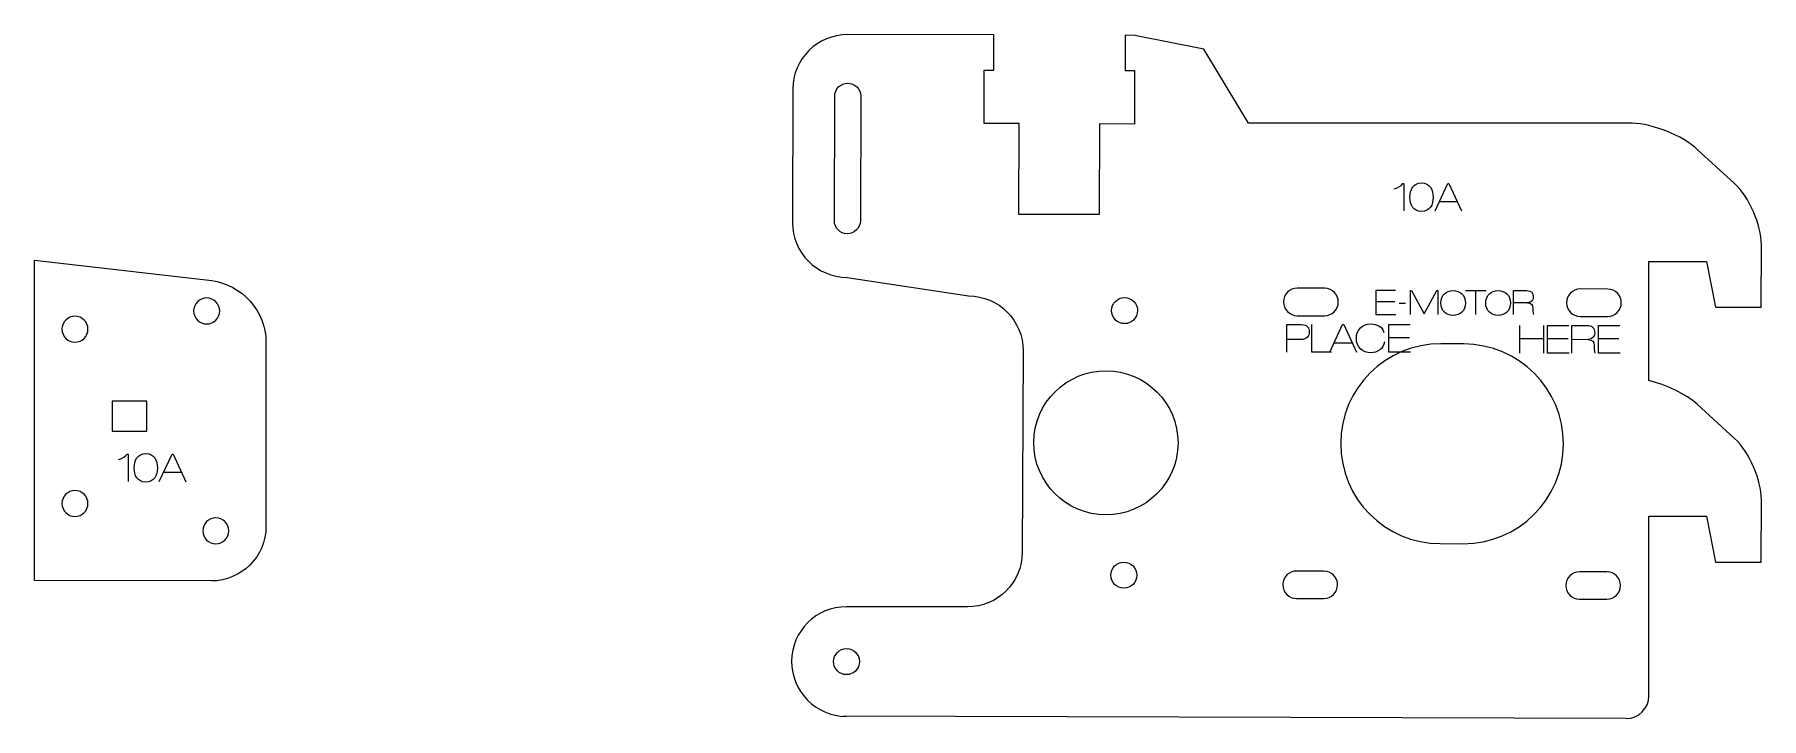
# Model space of a CAD drawing. Header units: millimetres. Extents: x -1390 to 6316, y -1840 to 2435.
# Drawn here: x 1413.7 to 1565.1, y 1755.8 to 1815.8 of the extents above; entities that cross this region are included whole.
import ezdxf

# ---------------------------------------------------------------- set-up
doc = ezdxf.new("R2010")
doc.units = ezdxf.units.MM
for name, color, linetype, lineweight, true_color in [('10A', 1, 'CONTINUOUS', 0, 0xff0000), ('11C', 1, 'CONTINUOUS', 0, 0xff0000), ('Front', 1, 'CONTINUOUS', 0, 0xff0000), ('text', 5, 'CONTINUOUS', 0, 0x0000ff)]:
    doc.layers.add(name, color=color, linetype=linetype, lineweight=lineweight, true_color=true_color)

msp = doc.modelspace()

# ---------------------------------------------------------------- linework, layer by layer
at = {"layer": '10A', "color": 1, "true_color": 0xff0000}
for points in [[(1429.22, 1767.85), (1413.72, 1767.9), (1413.72, 1795.99), (1429.25, 1794.19)], [(1429.95, 1791.53), (1429.95, 1791.53)], [(1418.41, 1789.93), (1418.41, 1789.93)], [(1434.01, 1788.83), (1434.01, 1772.66), (1434.01, 1772.66)], [(1420.52, 1781.56), (1420.52, 1780.99), (1423.56, 1780.99), (1423.56, 1783.63), (1420.52, 1783.63), (1420.52, 1781.56), (1420.52, 1781.56)], [(1418.41, 1774.65), (1418.41, 1774.65)], [(1430.75, 1772.25), (1430.75, 1772.25)]]:
    msp.add_lwpolyline(points, dxfattribs=at)
for points in [[(1429.25, 1794.19), (1431.87, 1793.88), (1434.01, 1791.47), (1434.01, 1788.83)], [(1428.81, 1792.67), (1428.18, 1792.67), (1427.67, 1792.16), (1427.67, 1791.53)], [(1429.95, 1791.53), (1429.95, 1792.16), (1429.44, 1792.67), (1428.81, 1792.67)], [(1417.27, 1791.07), (1416.64, 1791.07), (1416.13, 1790.56), (1416.13, 1789.93)], [(1418.41, 1789.93), (1418.41, 1790.56), (1417.9, 1791.07), (1417.27, 1791.07)], [(1427.67, 1791.53), (1427.67, 1790.9), (1428.18, 1790.39), (1428.81, 1790.39)], [(1428.81, 1790.39), (1429.44, 1790.39), (1429.95, 1790.9), (1429.95, 1791.53)], [(1416.13, 1789.93), (1416.13, 1789.3), (1416.64, 1788.79), (1417.27, 1788.79)], [(1417.27, 1788.79), (1417.9, 1788.79), (1418.41, 1789.3), (1418.41, 1789.93)], [(1417.27, 1775.79), (1416.64, 1775.79), (1416.13, 1775.28), (1416.13, 1774.65)], [(1418.41, 1774.65), (1418.41, 1775.28), (1417.9, 1775.79), (1417.27, 1775.79)], [(1416.13, 1774.65), (1416.13, 1774.02), (1416.64, 1773.51), (1417.27, 1773.51)], [(1417.27, 1773.51), (1417.9, 1773.51), (1418.41, 1774.02), (1418.41, 1774.65)], [(1429.61, 1773.39), (1428.98, 1773.39), (1428.47, 1772.88), (1428.47, 1772.25)], [(1434.01, 1772.66), (1434.02, 1770.01), (1431.87, 1767.86), (1429.22, 1767.85)], [(1430.75, 1772.25), (1430.75, 1772.88), (1430.24, 1773.39), (1429.61, 1773.39)], [(1428.47, 1772.25), (1428.47, 1771.62), (1428.98, 1771.11), (1429.61, 1771.11)], [(1429.61, 1771.11), (1430.24, 1771.11), (1430.75, 1771.62), (1430.75, 1772.25)]]:
    msp.add_open_spline(points, degree=3, dxfattribs=at)
at = {"layer": '11C'}
msp.add_line((1553.22, 1755.79), (1484.61, 1755.99), dxfattribs=at)
at = {"layer": 'Front', "color": 1, "true_color": 0xff0000}
for points in [[(1553.74, 1807.99), (1520.12, 1807.99), (1516.19, 1814.49), (1510.16, 1815.7), (1509.32, 1815.71), (1509.31, 1812.61), (1510.14, 1812.61), (1510.14, 1807.93), (1510.14, 1807.93), (1507.05, 1807.94), (1507.04, 1799.98), (1505.38, 1799.99), (1505.38, 1799.99), (1501.66, 1800), (1501.66, 1800), (1500, 1800), (1500.01, 1807.96), (1496.95, 1807.97), (1496.95, 1807.97), (1496.95, 1812.65), (1497.79, 1812.64), (1497.8, 1815.74), (1484.99, 1815.77)], [(1480.18, 1810.98), (1480.15, 1799.29)], [(1483.82, 1799.44), (1483.85, 1810.37), (1483.85, 1810.37)], [(1486.13, 1810.37), (1486.1, 1799.44)], [(1562.72, 1802.7), (1559.45, 1805.7)], [(1555.2, 1785.43), (1555.2, 1785.42), (1555.2, 1795.88), (1560.27, 1795.88), (1561.05, 1791.87), (1565.05, 1791.86), (1565.07, 1797.33)], [(1484.94, 1794.48), (1495.58, 1792.85)], [(1526.8, 1793.52), (1524.39, 1793.52)], [(1551.6, 1793.45), (1549.19, 1793.46)], [(1510.4, 1791.56), (1510.4, 1791.56)], [(1524.38, 1791.12), (1526.79, 1791.12), (1526.79, 1791.12)], [(1549.18, 1791.06), (1551.59, 1791.05), (1551.59, 1791.05)], [(1500.37, 1788.04), (1500.29, 1770.37)], [(1538.98, 1788.64), (1536.98, 1788.65)], [(1562.72, 1780.34), (1559.45, 1783.35)], [(1555.2, 1757.76), (1555.2, 1773.53), (1560.27, 1773.53), (1561.05, 1769.51), (1565.05, 1769.5), (1565.07, 1774.97)], [(1507.61, 1773.65), (1507.61, 1773.65)], [(1536.93, 1771.13), (1538.93, 1771.12), (1538.93, 1771.12)], [(1510.33, 1768.36), (1510.33, 1768.36)], [(1526.73, 1768.72), (1524.32, 1768.72)], [(1551.53, 1768.65), (1549.12, 1768.65)], [(1524.32, 1766.32), (1526.72, 1766.32), (1526.72, 1766.32)], [(1549.12, 1766.25), (1551.52, 1766.25), (1551.52, 1766.25)], [(1495.48, 1765.58), (1484.89, 1765.59)], [(1483.75, 1760.78), (1483.75, 1760.78)]]:
    msp.add_lwpolyline(points, dxfattribs=at)
for points in [[(1484.99, 1815.77), (1482.34, 1815.78), (1480.19, 1813.64), (1480.18, 1810.98)], [(1483.85, 1810.37), (1483.85, 1811), (1484.36, 1811.51), (1484.99, 1811.51)], [(1484.99, 1811.51), (1485.62, 1811.51), (1486.13, 1811), (1486.13, 1810.37)], [(1559.45, 1805.7), (1558.16, 1806.9), (1555.5, 1807.98), (1553.74, 1807.99)], [(1565.07, 1797.33), (1565.07, 1799.09), (1564.02, 1801.51), (1562.72, 1802.7)], [(1480.15, 1799.29), (1480.14, 1796.64), (1482.29, 1794.49), (1484.94, 1794.48)], [(1484.95, 1798.3), (1484.32, 1798.3), (1483.82, 1798.81), (1483.82, 1799.44)], [(1486.1, 1799.44), (1486.1, 1798.81), (1485.58, 1798.3), (1484.95, 1798.3)], [(1524.39, 1793.52), (1523.73, 1793.53), (1523.19, 1792.99), (1523.19, 1792.33)], [(1527.99, 1792.31), (1528, 1792.98), (1527.46, 1793.51), (1526.8, 1793.52)], [(1495.58, 1792.85), (1498.23, 1792.85), (1500.38, 1790.69), (1500.37, 1788.04)], [(1508.12, 1791.57), (1508.12, 1792.2), (1508.63, 1792.71), (1509.26, 1792.7)], [(1509.26, 1792.7), (1509.89, 1792.7), (1510.4, 1792.19), (1510.4, 1791.56)], [(1523.19, 1792.33), (1523.18, 1791.66), (1523.72, 1791.12), (1524.38, 1791.12)], [(1526.79, 1791.12), (1527.45, 1791.11), (1527.99, 1791.65), (1527.99, 1792.31)], [(1547.99, 1792.26), (1547.98, 1791.6), (1548.52, 1791.06), (1549.18, 1791.06)], [(1549.19, 1793.46), (1548.53, 1793.46), (1547.99, 1792.92), (1547.99, 1792.26)], [(1551.59, 1791.05), (1552.25, 1791.05), (1552.79, 1791.58), (1552.79, 1792.25)], [(1552.79, 1792.25), (1552.8, 1792.91), (1552.26, 1793.45), (1551.6, 1793.45)], [(1509.25, 1790.42), (1508.62, 1790.43), (1508.11, 1790.94), (1508.12, 1791.57)], [(1510.4, 1791.56), (1510.39, 1790.93), (1509.88, 1790.42), (1509.25, 1790.42)], [(1536.98, 1788.65), (1532.14, 1788.66), (1528.21, 1784.75), (1528.2, 1779.91)], [(1547.72, 1779.86), (1547.73, 1784.7), (1543.82, 1788.63), (1538.98, 1788.64)], [(1501.3, 1779.99), (1501.31, 1783.48), (1504.15, 1786.3), (1507.64, 1786.29)], [(1507.64, 1786.29), (1511.13, 1786.28), (1513.95, 1783.44), (1513.94, 1779.95)], [(1559.45, 1783.35), (1558.49, 1784.23), (1556.7, 1785.06), (1555.2, 1785.43)], [(1507.61, 1773.65), (1504.12, 1773.66), (1501.29, 1776.5), (1501.3, 1779.99)], [(1513.94, 1779.95), (1513.93, 1776.46), (1511.1, 1773.64), (1507.61, 1773.65)], [(1528.2, 1779.91), (1528.18, 1775.07), (1532.09, 1771.14), (1536.93, 1771.13)], [(1565.07, 1774.97), (1565.07, 1776.73), (1564.02, 1779.15), (1562.72, 1780.34)], [(1538.93, 1771.12), (1543.77, 1771.11), (1547.7, 1775.02), (1547.72, 1779.86)], [(1500.29, 1770.37), (1500.28, 1767.71), (1498.13, 1765.57), (1495.48, 1765.58)], [(1508.05, 1768.36), (1508.05, 1768.99), (1508.57, 1769.5), (1509.19, 1769.5)], [(1509.19, 1769.5), (1509.82, 1769.5), (1510.33, 1768.99), (1510.33, 1768.36)], [(1509.19, 1767.22), (1508.56, 1767.22), (1508.05, 1767.73), (1508.05, 1768.36)], [(1510.33, 1768.36), (1510.33, 1767.73), (1509.82, 1767.22), (1509.19, 1767.22)], [(1524.32, 1768.72), (1523.66, 1768.73), (1523.12, 1768.19), (1523.12, 1767.53)], [(1527.93, 1767.51), (1527.93, 1768.18), (1527.39, 1768.71), (1526.73, 1768.72)], [(1549.12, 1768.65), (1548.46, 1768.66), (1547.92, 1768.12), (1547.92, 1767.46)], [(1552.73, 1767.45), (1552.73, 1768.11), (1552.19, 1768.65), (1551.53, 1768.65)], [(1523.12, 1767.53), (1523.12, 1766.86), (1523.65, 1766.32), (1524.32, 1766.32)], [(1526.72, 1766.32), (1527.39, 1766.31), (1527.92, 1766.85), (1527.93, 1767.51)], [(1547.92, 1767.46), (1547.92, 1766.8), (1548.45, 1766.26), (1549.12, 1766.25)], [(1551.52, 1766.25), (1552.19, 1766.25), (1552.72, 1766.78), (1552.73, 1767.45)], [(1484.89, 1765.59), (1482.24, 1765.6), (1480.08, 1763.46), (1480.08, 1760.81)], [(1483.75, 1760.78), (1483.75, 1761.41), (1484.26, 1761.92), (1484.89, 1761.92)], [(1484.89, 1761.92), (1485.51, 1761.92), (1486.03, 1761.41), (1486.03, 1760.78)], [(1480.08, 1760.81), (1480.07, 1758.15), (1482.21, 1755.99), (1484.86, 1755.98)], [(1484.89, 1759.64), (1484.26, 1759.64), (1483.75, 1760.15), (1483.75, 1760.78)], [(1486.03, 1760.78), (1486.03, 1760.15), (1485.51, 1759.64), (1484.89, 1759.64)], [(1553.22, 1755.79), (1554.31, 1755.79), (1555.2, 1756.67), (1555.2, 1757.76)]]:
    msp.add_open_spline(points, degree=3, dxfattribs=at)
at = {"layer": 'text', "color": 5, "true_color": 0x0000ff}
for points in [[(1533.64, 1802.7), (1533.73, 1802.7), (1533.73, 1800.32)], [(1535.28, 1802.76), (1535.28, 1802.76)], [(1536.47, 1800.31), (1537.59, 1802.72), (1537.68, 1802.72), (1538.78, 1800.3)], [(1538.41, 1801.1), (1536.83, 1801.11)], [(1533.02, 1791.18), (1531.3, 1791.18), (1531.3, 1793.37), (1533.01, 1793.37)], [(1531.3, 1792.35), (1532.94, 1792.35)], [(1533.33, 1792.23), (1533.89, 1792.23)], [(1534.31, 1791.23), (1534.31, 1793.32), (1534.41, 1793.32), (1535.51, 1791.29), (1535.52, 1791.29), (1536.61, 1793.32), (1536.71, 1793.32), (1536.71, 1791.23)], [(1538.05, 1793.32), (1538.05, 1793.32)], [(1539.14, 1793.32), (1540.94, 1793.32)], [(1540.04, 1791.23), (1540.04, 1793.32)], [(1541.99, 1793.32), (1541.99, 1793.32)], [(1543.35, 1791.23), (1543.35, 1793.32), (1544.5, 1793.32)], [(1544.58, 1792.25), (1544.58, 1792.25), (1543.35, 1792.24)], [(1523.47, 1787.92), (1523.47, 1790.34), (1524.77, 1790.34)], [(1524.67, 1789.02), (1523.47, 1789.02)], [(1527.38, 1787.92), (1525.68, 1787.92), (1525.68, 1790.34)], [(1527.26, 1787.92), (1528.37, 1790.34), (1528.46, 1790.34), (1529.57, 1787.92)], [(1534.31, 1787.92), (1532.41, 1787.92), (1532.41, 1790.34), (1534.29, 1790.34)], [(1532.41, 1789.21), (1534.22, 1789.21)], [(1543.9, 1787.84), (1543.9, 1790.26)], [(1543.9, 1789.13), (1545.97, 1789.13)], [(1545.97, 1790.26), (1545.97, 1787.84)], [(1548.22, 1787.84), (1546.32, 1787.84), (1546.32, 1790.26), (1548.2, 1790.26)], [(1546.32, 1789.13), (1548.12, 1789.13)], [(1548.46, 1787.84), (1548.46, 1790.26), (1549.79, 1790.26)], [(1549.88, 1789.02), (1549.88, 1789.02), (1548.46, 1789.01)], [(1552.68, 1787.84), (1550.78, 1787.84), (1550.78, 1790.26), (1552.66, 1790.26)], [(1550.78, 1789.13), (1552.58, 1789.13)], [(1529.2, 1788.72), (1527.62, 1788.72)], [(1421.83, 1778.97), (1421.92, 1778.97), (1421.92, 1776.58)], [(1423.47, 1779.02), (1423.47, 1779.02)], [(1424.66, 1776.57), (1425.78, 1778.98), (1425.87, 1778.98), (1426.97, 1776.56)], [(1426.6, 1777.36), (1425.02, 1777.37)]]:
    msp.add_lwpolyline(points, dxfattribs=at)
for points in [[(1532.89, 1802.25), (1533.26, 1802.35), (1533.5, 1802.54), (1533.64, 1802.7)], [(1534.27, 1801.51), (1534.27, 1802.18), (1534.54, 1802.76), (1535.28, 1802.76)], [(1535.28, 1802.76), (1536.03, 1802.76), (1536.3, 1802.18), (1536.3, 1801.51)], [(1535.28, 1800.27), (1534.54, 1800.27), (1534.27, 1800.84), (1534.27, 1801.51)], [(1536.3, 1801.51), (1536.3, 1800.84), (1536.03, 1800.27), (1535.28, 1800.27)], [(1536.97, 1792.23), (1536.97, 1792.92), (1537.45, 1793.32), (1538.05, 1793.32)], [(1538.05, 1791.14), (1537.45, 1791.14), (1536.97, 1791.54), (1536.97, 1792.23)], [(1538.05, 1793.32), (1538.65, 1793.32), (1539.14, 1792.92), (1539.14, 1792.23)], [(1539.14, 1792.23), (1539.14, 1791.54), (1538.65, 1791.14), (1538.05, 1791.14)], [(1540.91, 1792.23), (1540.91, 1792.92), (1541.39, 1793.32), (1541.99, 1793.32)], [(1541.99, 1791.14), (1541.39, 1791.14), (1540.91, 1791.54), (1540.91, 1792.23)], [(1541.99, 1793.32), (1542.59, 1793.32), (1543.08, 1792.92), (1543.08, 1792.23)], [(1543.08, 1792.23), (1543.08, 1791.54), (1542.59, 1791.14), (1541.99, 1791.14)], [(1544.5, 1793.32), (1544.92, 1793.32), (1545.08, 1793.12), (1545.08, 1792.75)], [(1545.08, 1792.75), (1545.08, 1792.55), (1544.94, 1792.27), (1544.58, 1792.25)], [(1544.58, 1792.25), (1544.9, 1792.24), (1545.04, 1792.09), (1545.04, 1791.81)], [(1545.04, 1791.81), (1545.04, 1791.73), (1545.05, 1791.31), (1545.09, 1791.23)], [(1525.44, 1789.68), (1525.44, 1789.35), (1525.27, 1789.02), (1524.67, 1789.02)], [(1524.77, 1790.34), (1525.28, 1790.34), (1525.44, 1790.04), (1525.44, 1789.68)], [(1529.57, 1789.13), (1529.57, 1789.93), (1530.13, 1790.39), (1530.82, 1790.39)], [(1530.82, 1787.87), (1530.13, 1787.87), (1529.57, 1788.33), (1529.57, 1789.13)], [(1530.82, 1790.39), (1531.4, 1790.39), (1531.85, 1790.16), (1531.98, 1789.63)], [(1549.79, 1790.26), (1550.28, 1790.26), (1550.46, 1790.03), (1550.46, 1789.6)], [(1550.46, 1789.6), (1550.46, 1789.37), (1550.3, 1789.05), (1549.88, 1789.02)], [(1549.88, 1789.02), (1550.25, 1789.01), (1550.42, 1788.84), (1550.42, 1788.51)], [(1532.04, 1788.84), (1531.97, 1788.19), (1531.38, 1787.87), (1530.82, 1787.87)], [(1550.42, 1788.51), (1550.42, 1788.42), (1550.42, 1787.94), (1550.47, 1787.84)], [(1421.08, 1778.52), (1421.45, 1778.61), (1421.69, 1778.8), (1421.83, 1778.97)], [(1422.46, 1777.77), (1422.46, 1778.44), (1422.73, 1779.02), (1423.47, 1779.02)], [(1423.47, 1779.02), (1424.22, 1779.02), (1424.49, 1778.44), (1424.49, 1777.77)], [(1423.47, 1776.53), (1422.73, 1776.53), (1422.46, 1777.1), (1422.46, 1777.77)], [(1424.49, 1777.77), (1424.49, 1777.1), (1424.22, 1776.53), (1423.47, 1776.53)]]:
    msp.add_open_spline(points, degree=3, dxfattribs=at)

doc.saveas('drawing.dxf')
